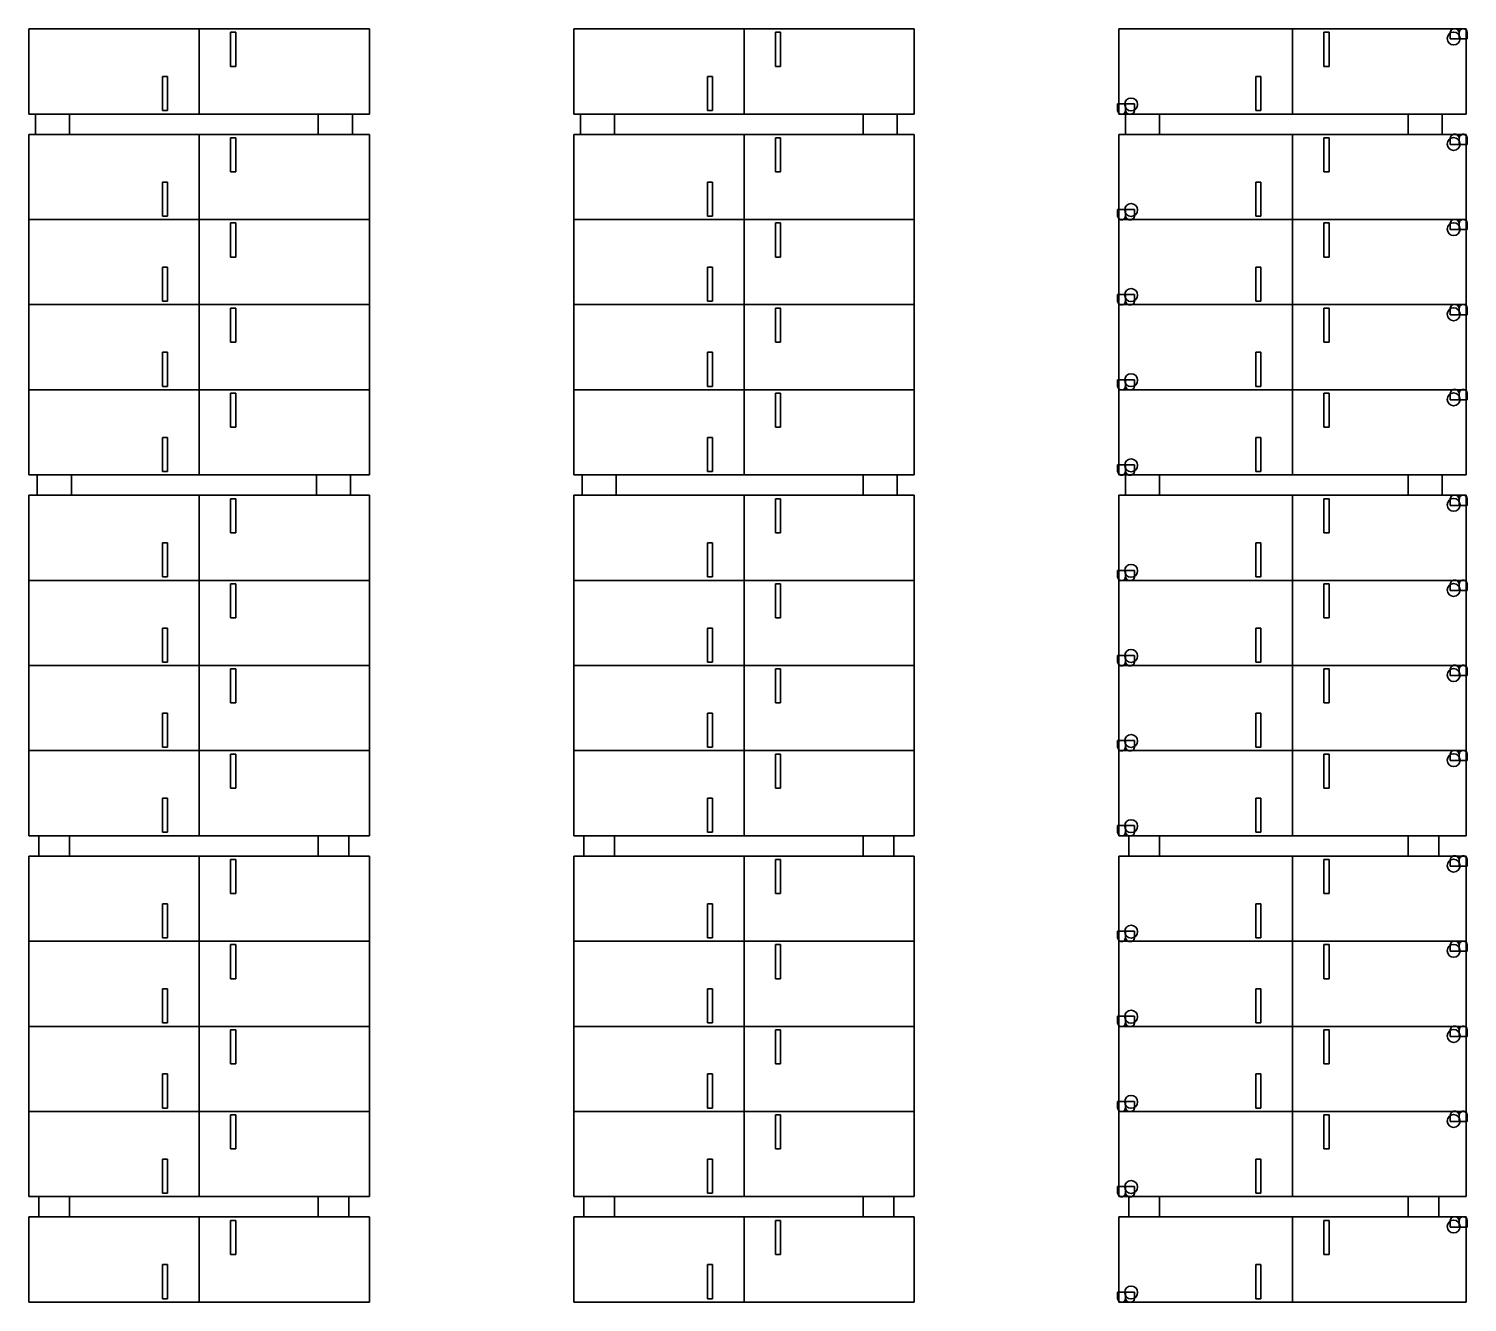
# Model space of a CAD drawing. Header units: millimetres. Extents: x -7575 to 416376, y 91125 to 341855.
# Drawn here: x 259360 to 301593, y 178620 to 216030 of the extents above; entities that cross this region are included whole.
import ezdxf

# ---------------------------------------------------------------- set-up
doc = ezdxf.new("R2010")
doc.units = ezdxf.units.MM
doc.header["$LTSCALE"] = 600
doc.header["$MEASUREMENT"] = 0
doc.layers.add('e-plan', color=9, linetype='CONTINUOUS')
doc.styles.add('kiahn', font='romans.shx', dxfattribs={"bigfont": 'cadhs.shx'})

msp = doc.modelspace()

# ---------------------------------------------------------------- linework, layer by layer
at = {"layer": 'e-plan'}
for p, q in [((259360.1, 213524.9), (259360.1, 216024.9)), ((259360.1, 216024.9), (264360.1, 216024.9)), ((264360.1, 216024.9), (264360.1, 213524.9)), ((264360.1, 213524.9), (264360.1, 216024.9)), ((264360.1, 216024.9), (269360.1, 216024.9)), ((265285.1, 215924.9), (265435.1, 215924.9)), ((265285.1, 214924.9), (265285.1, 215924.9)), ((265435.1, 215924.9), (265435.1, 214924.9)), ((269360.1, 216024.9), (269360.1, 213524.9)), ((275360.1, 213524.9), (275360.1, 216024.9)), ((275360.1, 216024.9), (280360.1, 216024.9)), ((280360.1, 216024.9), (280360.1, 213524.9)), ((280360.1, 213524.9), (280360.1, 216024.9)), ((280360.1, 216024.9), (285360.1, 216024.9)), ((281285.1, 215924.9), (281435.1, 215924.9)), ((281285.1, 214924.9), (281285.1, 215924.9)), ((281435.1, 215924.9), (281435.1, 214924.9)), ((285360.1, 216024.9), (285360.1, 213524.9)), ((291360.1, 213524.9), (291360.1, 216024.9)), ((291360.1, 216024.9), (296460.1, 216024.9)), ((296460.1, 216024.9), (296460.1, 213524.9)), ((296460.1, 213524.9), (296460.1, 216024.9)), ((296460.1, 216024.9), (301560.1, 216024.9)), ((297385.1, 215924.9), (297535.1, 215924.9)), ((297385.1, 214924.9), (297385.1, 215924.9)), ((297535.1, 215924.9), (297535.1, 214924.9)), ((301560.1, 216024.9), (301560.1, 213524.9)), ((263285.1, 213624.9), (263285.1, 214624.9)), ((263285.1, 214624.9), (263435.1, 214624.9)), ((263435.1, 214624.9), (263435.1, 213624.9)), ((265435.1, 214924.9), (265285.1, 214924.9)), ((279285.1, 213624.9), (279285.1, 214624.9)), ((279285.1, 214624.9), (279435.1, 214624.9)), ((279435.1, 214624.9), (279435.1, 213624.9)), ((281435.1, 214924.9), (281285.1, 214924.9)), ((295385.1, 213624.9), (295385.1, 214624.9)), ((295385.1, 214624.9), (295535.1, 214624.9)), ((295535.1, 214624.9), (295535.1, 213624.9)), ((297535.1, 214924.9), (297385.1, 214924.9)), ((264360.1, 213524.9), (259360.1, 213524.9)), ((263435.1, 213624.9), (263285.1, 213624.9)), ((269360.1, 213524.9), (264360.1, 213524.9)), ((280360.1, 213524.9), (275360.1, 213524.9)), ((279435.1, 213624.9), (279285.1, 213624.9)), ((285360.1, 213524.9), (280360.1, 213524.9)), ((296460.1, 213524.9), (291360.1, 213524.9)), ((295535.1, 213624.9), (295385.1, 213624.9)), ((301560.1, 213524.9), (296460.1, 213524.9)), ((259360.1, 210424.9), (259360.1, 212924.9)), ((259360.1, 212924.9), (264360.1, 212924.9)), ((264360.1, 212924.9), (264360.1, 210424.9)), ((264360.1, 210424.9), (264360.1, 212924.9)), ((264360.1, 212924.9), (269360.1, 212924.9)), ((269360.1, 212924.9), (269360.1, 210424.9)), ((275360.1, 210424.9), (275360.1, 212924.9)), ((275360.1, 212924.9), (280360.1, 212924.9)), ((280360.1, 212924.9), (280360.1, 210424.9)), ((280360.1, 210424.9), (280360.1, 212924.9)), ((280360.1, 212924.9), (285360.1, 212924.9)), ((285360.1, 212924.9), (285360.1, 210424.9)), ((291360.1, 210424.9), (291360.1, 212924.9)), ((291360.1, 212924.9), (296460.1, 212924.9)), ((296460.1, 212924.9), (296460.1, 210424.9)), ((296460.1, 210424.9), (296460.1, 212924.9)), ((296460.1, 212924.9), (301560.1, 212924.9)), ((301560.1, 212924.9), (301560.1, 210424.9)), ((265285.1, 212824.9), (265435.1, 212824.9)), ((265285.1, 211824.9), (265285.1, 212824.9)), ((265435.1, 212824.9), (265435.1, 211824.9)), ((281285.1, 212824.9), (281435.1, 212824.9)), ((281285.1, 211824.9), (281285.1, 212824.9)), ((281435.1, 212824.9), (281435.1, 211824.9)), ((297385.1, 212824.9), (297535.1, 212824.9)), ((297385.1, 211824.9), (297385.1, 212824.9)), ((297535.1, 212824.9), (297535.1, 211824.9)), ((265435.1, 211824.9), (265285.1, 211824.9)), ((281435.1, 211824.9), (281285.1, 211824.9)), ((297535.1, 211824.9), (297385.1, 211824.9)), ((263285.1, 210524.9), (263285.1, 211524.9)), ((263285.1, 211524.9), (263435.1, 211524.9)), ((263435.1, 211524.9), (263435.1, 210524.9)), ((279285.1, 210524.9), (279285.1, 211524.9)), ((279285.1, 211524.9), (279435.1, 211524.9)), ((279435.1, 211524.9), (279435.1, 210524.9)), ((295385.1, 210524.9), (295385.1, 211524.9)), ((295385.1, 211524.9), (295535.1, 211524.9)), ((295535.1, 211524.9), (295535.1, 210524.9)), ((259360.1, 207924.9), (259360.1, 210424.9)), ((259360.1, 210424.9), (264360.1, 210424.9)), ((264360.1, 210424.9), (259360.1, 210424.9)), ((263435.1, 210524.9), (263285.1, 210524.9)), ((264360.1, 210424.9), (264360.1, 207924.9)), ((269360.1, 210424.9), (264360.1, 210424.9)), ((264360.1, 207924.9), (264360.1, 210424.9)), ((264360.1, 210424.9), (269360.1, 210424.9)), ((265285.1, 210324.9), (265435.1, 210324.9)), ((265285.1, 209324.9), (265285.1, 210324.9)), ((265435.1, 210324.9), (265435.1, 209324.9)), ((269360.1, 210424.9), (269360.1, 207924.9)), ((275360.1, 207924.9), (275360.1, 210424.9)), ((275360.1, 210424.9), (280360.1, 210424.9)), ((280360.1, 210424.9), (275360.1, 210424.9)), ((279435.1, 210524.9), (279285.1, 210524.9)), ((280360.1, 210424.9), (280360.1, 207924.9)), ((285360.1, 210424.9), (280360.1, 210424.9)), ((280360.1, 207924.9), (280360.1, 210424.9)), ((280360.1, 210424.9), (285360.1, 210424.9)), ((281285.1, 210324.9), (281435.1, 210324.9)), ((281285.1, 209324.9), (281285.1, 210324.9)), ((281435.1, 210324.9), (281435.1, 209324.9)), ((285360.1, 210424.9), (285360.1, 207924.9)), ((296460.1, 210424.9), (291360.1, 210424.9)), ((291360.1, 207924.9), (291360.1, 210424.9)), ((291360.1, 210424.9), (296460.1, 210424.9)), ((295535.1, 210524.9), (295385.1, 210524.9)), ((296460.1, 210424.9), (296460.1, 207924.9)), ((296460.1, 207924.9), (296460.1, 210424.9)), ((296460.1, 210424.9), (301560.1, 210424.9)), ((301560.1, 210424.9), (296460.1, 210424.9)), ((297385.1, 210324.9), (297535.1, 210324.9)), ((297385.1, 209324.9), (297385.1, 210324.9)), ((297535.1, 210324.9), (297535.1, 209324.9)), ((301560.1, 210424.9), (301560.1, 207924.9)), ((265435.1, 209324.9), (265285.1, 209324.9)), ((281435.1, 209324.9), (281285.1, 209324.9)), ((297535.1, 209324.9), (297385.1, 209324.9)), ((263285.1, 208024.9), (263285.1, 209024.9)), ((263285.1, 209024.9), (263435.1, 209024.9)), ((263435.1, 209024.9), (263435.1, 208024.9)), ((279285.1, 208024.9), (279285.1, 209024.9)), ((279285.1, 209024.9), (279435.1, 209024.9)), ((279435.1, 209024.9), (279435.1, 208024.9)), ((295385.1, 208024.9), (295385.1, 209024.9)), ((295385.1, 209024.9), (295535.1, 209024.9)), ((295535.1, 209024.9), (295535.1, 208024.9)), ((259360.1, 205424.9), (259360.1, 207924.9)), ((259360.1, 207924.9), (264360.1, 207924.9)), ((264360.1, 207924.9), (259360.1, 207924.9)), ((263435.1, 208024.9), (263285.1, 208024.9)), ((264360.1, 207924.9), (264360.1, 205424.9)), ((269360.1, 207924.9), (264360.1, 207924.9)), ((264360.1, 205424.9), (264360.1, 207924.9)), ((264360.1, 207924.9), (269360.1, 207924.9)), ((265285.1, 207824.9), (265435.1, 207824.9)), ((265285.1, 206824.9), (265285.1, 207824.9)), ((265435.1, 207824.9), (265435.1, 206824.9)), ((269360.1, 207924.9), (269360.1, 205424.9)), ((275360.1, 205424.9), (275360.1, 207924.9)), ((275360.1, 207924.9), (280360.1, 207924.9)), ((280360.1, 207924.9), (275360.1, 207924.9)), ((279435.1, 208024.9), (279285.1, 208024.9)), ((280360.1, 207924.9), (280360.1, 205424.9)), ((285360.1, 207924.9), (280360.1, 207924.9)), ((280360.1, 205424.9), (280360.1, 207924.9)), ((280360.1, 207924.9), (285360.1, 207924.9)), ((281285.1, 207824.9), (281435.1, 207824.9)), ((281285.1, 206824.9), (281285.1, 207824.9)), ((281435.1, 207824.9), (281435.1, 206824.9)), ((285360.1, 207924.9), (285360.1, 205424.9)), ((296460.1, 207924.9), (291360.1, 207924.9)), ((291360.1, 205424.9), (291360.1, 207924.9)), ((291360.1, 207924.9), (296460.1, 207924.9)), ((295535.1, 208024.9), (295385.1, 208024.9)), ((296460.1, 207924.9), (296460.1, 205424.9)), ((296460.1, 205424.9), (296460.1, 207924.9)), ((296460.1, 207924.9), (301560.1, 207924.9)), ((301560.1, 207924.9), (296460.1, 207924.9)), ((297385.1, 207824.9), (297535.1, 207824.9)), ((297385.1, 206824.9), (297385.1, 207824.9)), ((297535.1, 207824.9), (297535.1, 206824.9)), ((301560.1, 207924.9), (301560.1, 205424.9)), ((263285.1, 205524.9), (263285.1, 206524.9)), ((263285.1, 206524.9), (263435.1, 206524.9)), ((263435.1, 206524.9), (263435.1, 205524.9)), ((265435.1, 206824.9), (265285.1, 206824.9)), ((279285.1, 205524.9), (279285.1, 206524.9)), ((279285.1, 206524.9), (279435.1, 206524.9)), ((279435.1, 206524.9), (279435.1, 205524.9)), ((281435.1, 206824.9), (281285.1, 206824.9)), ((295385.1, 205524.9), (295385.1, 206524.9)), ((295385.1, 206524.9), (295535.1, 206524.9)), ((295535.1, 206524.9), (295535.1, 205524.9)), ((297535.1, 206824.9), (297385.1, 206824.9)), ((259360.1, 202924.9), (259360.1, 205424.9)), ((259360.1, 205424.9), (264360.1, 205424.9)), ((264360.1, 205424.9), (259360.1, 205424.9)), ((263435.1, 205524.9), (263285.1, 205524.9)), ((264360.1, 205424.9), (264360.1, 202924.9)), ((269360.1, 205424.9), (264360.1, 205424.9)), ((264360.1, 202924.9), (264360.1, 205424.9)), ((264360.1, 205424.9), (269360.1, 205424.9)), ((265285.1, 205324.9), (265435.1, 205324.9)), ((265285.1, 204324.9), (265285.1, 205324.9)), ((265435.1, 205324.9), (265435.1, 204324.9)), ((269360.1, 205424.9), (269360.1, 202924.9)), ((275360.1, 202924.9), (275360.1, 205424.9)), ((275360.1, 205424.9), (280360.1, 205424.9)), ((280360.1, 205424.9), (275360.1, 205424.9)), ((279435.1, 205524.9), (279285.1, 205524.9)), ((280360.1, 205424.9), (280360.1, 202924.9)), ((285360.1, 205424.9), (280360.1, 205424.9)), ((280360.1, 202924.9), (280360.1, 205424.9)), ((280360.1, 205424.9), (285360.1, 205424.9)), ((281285.1, 205324.9), (281435.1, 205324.9)), ((281285.1, 204324.9), (281285.1, 205324.9)), ((281435.1, 205324.9), (281435.1, 204324.9)), ((285360.1, 205424.9), (285360.1, 202924.9)), ((296460.1, 205424.9), (291360.1, 205424.9)), ((291360.1, 202924.9), (291360.1, 205424.9)), ((291360.1, 205424.9), (296460.1, 205424.9)), ((295535.1, 205524.9), (295385.1, 205524.9)), ((301560.1, 205424.9), (296460.1, 205424.9)), ((296460.1, 205424.9), (296460.1, 202924.9)), ((296460.1, 202924.9), (296460.1, 205424.9)), ((296460.1, 205424.9), (301560.1, 205424.9)), ((297385.1, 205324.9), (297535.1, 205324.9)), ((297385.1, 204324.9), (297385.1, 205324.9)), ((297535.1, 205324.9), (297535.1, 204324.9)), ((301560.1, 205424.9), (301560.1, 202924.9)), ((263285.1, 203024.9), (263285.1, 204024.9)), ((263285.1, 204024.9), (263435.1, 204024.9)), ((263435.1, 204024.9), (263435.1, 203024.9)), ((265435.1, 204324.9), (265285.1, 204324.9)), ((279285.1, 203024.9), (279285.1, 204024.9)), ((279285.1, 204024.9), (279435.1, 204024.9)), ((279435.1, 204024.9), (279435.1, 203024.9)), ((281435.1, 204324.9), (281285.1, 204324.9)), ((295385.1, 203024.9), (295385.1, 204024.9)), ((295385.1, 204024.9), (295535.1, 204024.9)), ((295535.1, 204024.9), (295535.1, 203024.9)), ((297535.1, 204324.9), (297385.1, 204324.9)), ((264360.1, 202924.9), (259360.1, 202924.9)), ((263435.1, 203024.9), (263285.1, 203024.9)), ((269360.1, 202924.9), (264360.1, 202924.9)), ((280360.1, 202924.9), (275360.1, 202924.9)), ((279435.1, 203024.9), (279285.1, 203024.9)), ((285360.1, 202924.9), (280360.1, 202924.9)), ((296460.1, 202924.9), (291360.1, 202924.9)), ((295535.1, 203024.9), (295385.1, 203024.9)), ((301560.1, 202924.9), (296460.1, 202924.9)), ((259360.1, 199824.9), (259360.1, 202324.9)), ((259360.1, 202324.9), (264360.1, 202324.9)), ((264360.1, 202324.9), (264360.1, 199824.9)), ((264360.1, 199824.9), (264360.1, 202324.9)), ((264360.1, 202324.9), (269360.1, 202324.9)), ((269360.1, 202324.9), (269360.1, 199824.9)), ((275360.1, 199824.9), (275360.1, 202324.9)), ((275360.1, 202324.9), (280360.1, 202324.9)), ((280360.1, 202324.9), (280360.1, 199824.9)), ((280360.1, 199824.9), (280360.1, 202324.9)), ((280360.1, 202324.9), (285360.1, 202324.9)), ((285360.1, 202324.9), (285360.1, 199824.9)), ((291360.1, 199824.9), (291360.1, 202324.9)), ((291360.1, 202324.9), (296460.1, 202324.9)), ((296460.1, 202324.9), (296460.1, 199824.9)), ((296460.1, 199824.9), (296460.1, 202324.9)), ((296460.1, 202324.9), (301560.1, 202324.9)), ((301560.1, 202324.9), (301560.1, 199824.9)), ((265285.1, 202224.9), (265435.1, 202224.9)), ((265285.1, 201224.9), (265285.1, 202224.9)), ((265435.1, 202224.9), (265435.1, 201224.9)), ((281285.1, 202224.9), (281435.1, 202224.9)), ((281285.1, 201224.9), (281285.1, 202224.9)), ((281435.1, 202224.9), (281435.1, 201224.9)), ((297385.1, 202224.9), (297535.1, 202224.9)), ((297385.1, 201224.9), (297385.1, 202224.9)), ((297535.1, 202224.9), (297535.1, 201224.9)), ((265435.1, 201224.9), (265285.1, 201224.9)), ((281435.1, 201224.9), (281285.1, 201224.9)), ((297535.1, 201224.9), (297385.1, 201224.9)), ((263285.1, 199924.9), (263285.1, 200924.9)), ((263285.1, 200924.9), (263435.1, 200924.9)), ((263435.1, 200924.9), (263435.1, 199924.9)), ((279285.1, 199924.9), (279285.1, 200924.9)), ((279285.1, 200924.9), (279435.1, 200924.9)), ((279435.1, 200924.9), (279435.1, 199924.9)), ((295385.1, 199924.9), (295385.1, 200924.9)), ((295385.1, 200924.9), (295535.1, 200924.9)), ((295535.1, 200924.9), (295535.1, 199924.9)), ((259360.1, 197324.9), (259360.1, 199824.9)), ((259360.1, 199824.9), (264360.1, 199824.9)), ((264360.1, 199824.9), (259360.1, 199824.9)), ((263435.1, 199924.9), (263285.1, 199924.9)), ((264360.1, 199824.9), (264360.1, 197324.9)), ((269360.1, 199824.9), (264360.1, 199824.9)), ((264360.1, 197324.9), (264360.1, 199824.9)), ((264360.1, 199824.9), (269360.1, 199824.9)), ((269360.1, 199824.9), (269360.1, 197324.9)), ((275360.1, 197324.9), (275360.1, 199824.9)), ((275360.1, 199824.9), (280360.1, 199824.9)), ((280360.1, 199824.9), (275360.1, 199824.9)), ((279435.1, 199924.9), (279285.1, 199924.9)), ((280360.1, 199824.9), (280360.1, 197324.9)), ((285360.1, 199824.9), (280360.1, 199824.9)), ((280360.1, 197324.9), (280360.1, 199824.9)), ((280360.1, 199824.9), (285360.1, 199824.9)), ((285360.1, 199824.9), (285360.1, 197324.9)), ((296460.1, 199824.9), (291360.1, 199824.9)), ((291360.1, 197324.9), (291360.1, 199824.9)), ((291360.1, 199824.9), (296460.1, 199824.9)), ((295535.1, 199924.9), (295385.1, 199924.9)), ((296460.1, 199824.9), (296460.1, 197324.9)), ((296460.1, 197324.9), (296460.1, 199824.9)), ((296460.1, 199824.9), (301560.1, 199824.9)), ((301560.1, 199824.9), (296460.1, 199824.9)), ((301560.1, 199824.9), (301560.1, 197324.9)), ((265285.1, 199724.9), (265435.1, 199724.9)), ((265285.1, 198724.9), (265285.1, 199724.9)), ((265435.1, 199724.9), (265435.1, 198724.9)), ((281285.1, 199724.9), (281435.1, 199724.9)), ((281285.1, 198724.9), (281285.1, 199724.9)), ((281435.1, 199724.9), (281435.1, 198724.9)), ((297385.1, 199724.9), (297535.1, 199724.9)), ((297385.1, 198724.9), (297385.1, 199724.9)), ((297535.1, 199724.9), (297535.1, 198724.9)), ((265435.1, 198724.9), (265285.1, 198724.9)), ((281435.1, 198724.9), (281285.1, 198724.9)), ((297535.1, 198724.9), (297385.1, 198724.9)), ((263285.1, 197424.9), (263285.1, 198424.9)), ((263285.1, 198424.9), (263435.1, 198424.9)), ((263435.1, 198424.9), (263435.1, 197424.9)), ((279285.1, 197424.9), (279285.1, 198424.9)), ((279285.1, 198424.9), (279435.1, 198424.9)), ((279435.1, 198424.9), (279435.1, 197424.9)), ((295385.1, 197424.9), (295385.1, 198424.9)), ((295385.1, 198424.9), (295535.1, 198424.9)), ((295535.1, 198424.9), (295535.1, 197424.9)), ((259360.1, 194824.9), (259360.1, 197324.9)), ((259360.1, 197324.9), (264360.1, 197324.9)), ((264360.1, 197324.9), (259360.1, 197324.9)), ((263435.1, 197424.9), (263285.1, 197424.9)), ((264360.1, 197324.9), (264360.1, 194824.9)), ((269360.1, 197324.9), (264360.1, 197324.9)), ((264360.1, 194824.9), (264360.1, 197324.9)), ((264360.1, 197324.9), (269360.1, 197324.9)), ((269360.1, 197324.9), (269360.1, 194824.9)), ((275360.1, 194824.9), (275360.1, 197324.9)), ((275360.1, 197324.9), (280360.1, 197324.9)), ((280360.1, 197324.9), (275360.1, 197324.9)), ((279435.1, 197424.9), (279285.1, 197424.9)), ((280360.1, 197324.9), (280360.1, 194824.9)), ((285360.1, 197324.9), (280360.1, 197324.9)), ((280360.1, 194824.9), (280360.1, 197324.9)), ((280360.1, 197324.9), (285360.1, 197324.9)), ((285360.1, 197324.9), (285360.1, 194824.9)), ((296460.1, 197324.9), (291360.1, 197324.9)), ((291360.1, 194824.9), (291360.1, 197324.9)), ((291360.1, 197324.9), (296460.1, 197324.9)), ((295535.1, 197424.9), (295385.1, 197424.9)), ((296460.1, 197324.9), (296460.1, 194824.9)), ((296460.1, 194824.9), (296460.1, 197324.9)), ((296460.1, 197324.9), (301560.1, 197324.9)), ((301560.1, 197324.9), (296460.1, 197324.9)), ((301560.1, 197324.9), (301560.1, 194824.9)), ((265285.1, 197224.9), (265435.1, 197224.9)), ((265285.1, 196224.9), (265285.1, 197224.9)), ((265435.1, 197224.9), (265435.1, 196224.9)), ((281285.1, 197224.9), (281435.1, 197224.9)), ((281285.1, 196224.9), (281285.1, 197224.9)), ((281435.1, 197224.9), (281435.1, 196224.9)), ((297385.1, 197224.9), (297535.1, 197224.9)), ((297385.1, 196224.9), (297385.1, 197224.9)), ((297535.1, 197224.9), (297535.1, 196224.9)), ((265435.1, 196224.9), (265285.1, 196224.9)), ((281435.1, 196224.9), (281285.1, 196224.9)), ((297535.1, 196224.9), (297385.1, 196224.9)), ((263285.1, 194924.9), (263285.1, 195924.9)), ((263285.1, 195924.9), (263435.1, 195924.9)), ((263435.1, 195924.9), (263435.1, 194924.9)), ((279285.1, 194924.9), (279285.1, 195924.9)), ((279285.1, 195924.9), (279435.1, 195924.9)), ((279435.1, 195924.9), (279435.1, 194924.9)), ((295385.1, 194924.9), (295385.1, 195924.9)), ((295385.1, 195924.9), (295535.1, 195924.9)), ((295535.1, 195924.9), (295535.1, 194924.9)), ((259360.1, 192324.9), (259360.1, 194824.9)), ((259360.1, 194824.9), (264360.1, 194824.9)), ((264360.1, 194824.9), (259360.1, 194824.9)), ((263435.1, 194924.9), (263285.1, 194924.9)), ((264360.1, 194824.9), (264360.1, 192324.9)), ((269360.1, 194824.9), (264360.1, 194824.9)), ((264360.1, 192324.9), (264360.1, 194824.9)), ((264360.1, 194824.9), (269360.1, 194824.9)), ((265285.1, 194724.9), (265435.1, 194724.9)), ((265285.1, 193724.9), (265285.1, 194724.9)), ((265435.1, 194724.9), (265435.1, 193724.9)), ((269360.1, 194824.9), (269360.1, 192324.9)), ((275360.1, 192324.9), (275360.1, 194824.9)), ((275360.1, 194824.9), (280360.1, 194824.9)), ((280360.1, 194824.9), (275360.1, 194824.9)), ((279435.1, 194924.9), (279285.1, 194924.9)), ((280360.1, 194824.9), (280360.1, 192324.9)), ((285360.1, 194824.9), (280360.1, 194824.9)), ((280360.1, 192324.9), (280360.1, 194824.9)), ((280360.1, 194824.9), (285360.1, 194824.9)), ((281285.1, 194724.9), (281435.1, 194724.9)), ((281285.1, 193724.9), (281285.1, 194724.9)), ((281435.1, 194724.9), (281435.1, 193724.9)), ((285360.1, 194824.9), (285360.1, 192324.9)), ((296460.1, 194824.9), (291360.1, 194824.9)), ((291360.1, 192324.9), (291360.1, 194824.9)), ((291360.1, 194824.9), (296460.1, 194824.9)), ((295535.1, 194924.9), (295385.1, 194924.9)), ((301560.1, 194824.9), (296460.1, 194824.9)), ((296460.1, 194824.9), (296460.1, 192324.9)), ((296460.1, 192324.9), (296460.1, 194824.9)), ((296460.1, 194824.9), (301560.1, 194824.9)), ((297385.1, 194724.9), (297535.1, 194724.9)), ((297385.1, 193724.9), (297385.1, 194724.9)), ((297535.1, 194724.9), (297535.1, 193724.9)), ((301560.1, 194824.9), (301560.1, 192324.9)), ((265435.1, 193724.9), (265285.1, 193724.9)), ((281435.1, 193724.9), (281285.1, 193724.9)), ((297535.1, 193724.9), (297385.1, 193724.9)), ((263285.1, 192424.9), (263285.1, 193424.9)), ((263285.1, 193424.9), (263435.1, 193424.9)), ((263435.1, 193424.9), (263435.1, 192424.9)), ((279285.1, 192424.9), (279285.1, 193424.9)), ((279285.1, 193424.9), (279435.1, 193424.9)), ((279435.1, 193424.9), (279435.1, 192424.9)), ((295385.1, 192424.9), (295385.1, 193424.9)), ((295385.1, 193424.9), (295535.1, 193424.9)), ((295535.1, 193424.9), (295535.1, 192424.9)), ((264360.1, 192324.9), (259360.1, 192324.9)), ((263435.1, 192424.9), (263285.1, 192424.9)), ((269360.1, 192324.9), (264360.1, 192324.9)), ((280360.1, 192324.9), (275360.1, 192324.9)), ((279435.1, 192424.9), (279285.1, 192424.9)), ((285360.1, 192324.9), (280360.1, 192324.9)), ((296460.1, 192324.9), (291360.1, 192324.9)), ((295535.1, 192424.9), (295385.1, 192424.9)), ((301560.1, 192324.9), (296460.1, 192324.9)), ((259360.1, 189224.9), (259360.1, 191724.9)), ((259360.1, 191724.9), (264360.1, 191724.9)), ((264360.1, 191724.9), (264360.1, 189224.9)), ((264360.1, 189224.9), (264360.1, 191724.9)), ((264360.1, 191724.9), (269360.1, 191724.9)), ((265285.1, 191624.9), (265435.1, 191624.9)), ((265285.1, 190624.9), (265285.1, 191624.9)), ((265435.1, 191624.9), (265435.1, 190624.9)), ((269360.1, 191724.9), (269360.1, 189224.9)), ((275360.1, 189224.9), (275360.1, 191724.9)), ((275360.1, 191724.9), (280360.1, 191724.9)), ((280360.1, 191724.9), (280360.1, 189224.9)), ((280360.1, 189224.9), (280360.1, 191724.9)), ((280360.1, 191724.9), (285360.1, 191724.9)), ((281285.1, 191624.9), (281435.1, 191624.9)), ((281285.1, 190624.9), (281285.1, 191624.9)), ((281435.1, 191624.9), (281435.1, 190624.9)), ((285360.1, 191724.9), (285360.1, 189224.9)), ((291360.1, 189224.9), (291360.1, 191724.9)), ((291360.1, 191724.9), (296460.1, 191724.9)), ((296460.1, 191724.9), (296460.1, 189224.9)), ((296460.1, 189224.9), (296460.1, 191724.9)), ((296460.1, 191724.9), (301560.1, 191724.9)), ((297385.1, 191624.9), (297535.1, 191624.9)), ((297385.1, 190624.9), (297385.1, 191624.9)), ((297535.1, 191624.9), (297535.1, 190624.9)), ((301560.1, 191724.9), (301560.1, 189224.9)), ((265435.1, 190624.9), (265285.1, 190624.9)), ((281435.1, 190624.9), (281285.1, 190624.9)), ((297535.1, 190624.9), (297385.1, 190624.9)), ((263285.1, 189324.9), (263285.1, 190324.9)), ((263285.1, 190324.9), (263435.1, 190324.9)), ((263435.1, 190324.9), (263435.1, 189324.9)), ((279285.1, 189324.9), (279285.1, 190324.9)), ((279285.1, 190324.9), (279435.1, 190324.9)), ((279435.1, 190324.9), (279435.1, 189324.9)), ((295385.1, 189324.9), (295385.1, 190324.9)), ((295385.1, 190324.9), (295535.1, 190324.9)), ((295535.1, 190324.9), (295535.1, 189324.9)), ((259360.1, 186724.9), (259360.1, 189224.9)), ((259360.1, 189224.9), (264360.1, 189224.9)), ((264360.1, 189224.9), (259360.1, 189224.9)), ((263435.1, 189324.9), (263285.1, 189324.9)), ((264360.1, 189224.9), (264360.1, 186724.9)), ((269360.1, 189224.9), (264360.1, 189224.9)), ((264360.1, 186724.9), (264360.1, 189224.9)), ((264360.1, 189224.9), (269360.1, 189224.9)), ((269360.1, 189224.9), (269360.1, 186724.9)), ((275360.1, 186724.9), (275360.1, 189224.9)), ((275360.1, 189224.9), (280360.1, 189224.9)), ((280360.1, 189224.9), (275360.1, 189224.9)), ((279435.1, 189324.9), (279285.1, 189324.9)), ((280360.1, 189224.9), (280360.1, 186724.9)), ((285360.1, 189224.9), (280360.1, 189224.9)), ((280360.1, 186724.9), (280360.1, 189224.9)), ((280360.1, 189224.9), (285360.1, 189224.9)), ((285360.1, 189224.9), (285360.1, 186724.9)), ((296460.1, 189224.9), (291360.1, 189224.9)), ((291360.1, 186724.9), (291360.1, 189224.9)), ((291360.1, 189224.9), (296460.1, 189224.9)), ((295535.1, 189324.9), (295385.1, 189324.9)), ((296460.1, 189224.9), (296460.1, 186724.9)), ((296460.1, 186724.9), (296460.1, 189224.9)), ((296460.1, 189224.9), (301560.1, 189224.9)), ((301560.1, 189224.9), (296460.1, 189224.9)), ((301560.1, 189224.9), (301560.1, 186724.9)), ((265285.1, 189124.9), (265435.1, 189124.9)), ((265285.1, 188124.9), (265285.1, 189124.9)), ((265435.1, 189124.9), (265435.1, 188124.9)), ((281285.1, 189124.9), (281435.1, 189124.9)), ((281285.1, 188124.9), (281285.1, 189124.9)), ((281435.1, 189124.9), (281435.1, 188124.9)), ((297385.1, 189124.9), (297535.1, 189124.9)), ((297385.1, 188124.9), (297385.1, 189124.9)), ((297535.1, 189124.9), (297535.1, 188124.9)), ((265435.1, 188124.9), (265285.1, 188124.9)), ((281435.1, 188124.9), (281285.1, 188124.9)), ((297535.1, 188124.9), (297385.1, 188124.9)), ((263285.1, 186824.9), (263285.1, 187824.9)), ((263285.1, 187824.9), (263435.1, 187824.9)), ((263435.1, 187824.9), (263435.1, 186824.9)), ((279285.1, 186824.9), (279285.1, 187824.9)), ((279285.1, 187824.9), (279435.1, 187824.9)), ((279435.1, 187824.9), (279435.1, 186824.9)), ((295385.1, 186824.9), (295385.1, 187824.9)), ((295385.1, 187824.9), (295535.1, 187824.9)), ((295535.1, 187824.9), (295535.1, 186824.9)), ((259360.1, 184224.9), (259360.1, 186724.9)), ((259360.1, 186724.9), (264360.1, 186724.9)), ((264360.1, 186724.9), (259360.1, 186724.9)), ((263435.1, 186824.9), (263285.1, 186824.9)), ((264360.1, 186724.9), (264360.1, 184224.9)), ((269360.1, 186724.9), (264360.1, 186724.9)), ((264360.1, 184224.9), (264360.1, 186724.9)), ((264360.1, 186724.9), (269360.1, 186724.9)), ((269360.1, 186724.9), (269360.1, 184224.9)), ((275360.1, 184224.9), (275360.1, 186724.9)), ((275360.1, 186724.9), (280360.1, 186724.9)), ((280360.1, 186724.9), (275360.1, 186724.9)), ((279435.1, 186824.9), (279285.1, 186824.9)), ((280360.1, 186724.9), (280360.1, 184224.9)), ((285360.1, 186724.9), (280360.1, 186724.9)), ((280360.1, 184224.9), (280360.1, 186724.9)), ((280360.1, 186724.9), (285360.1, 186724.9)), ((285360.1, 186724.9), (285360.1, 184224.9)), ((296460.1, 186724.9), (291360.1, 186724.9)), ((291360.1, 184224.9), (291360.1, 186724.9)), ((291360.1, 186724.9), (296460.1, 186724.9)), ((295535.1, 186824.9), (295385.1, 186824.9)), ((296460.1, 186724.9), (296460.1, 184224.9)), ((296460.1, 184224.9), (296460.1, 186724.9)), ((296460.1, 186724.9), (301560.1, 186724.9)), ((301560.1, 186724.9), (296460.1, 186724.9)), ((301560.1, 186724.9), (301560.1, 184224.9)), ((265285.1, 186624.9), (265435.1, 186624.9)), ((265285.1, 185624.9), (265285.1, 186624.9)), ((265435.1, 186624.9), (265435.1, 185624.9)), ((281285.1, 186624.9), (281435.1, 186624.9)), ((281285.1, 185624.9), (281285.1, 186624.9)), ((281435.1, 186624.9), (281435.1, 185624.9)), ((297385.1, 186624.9), (297535.1, 186624.9)), ((297385.1, 185624.9), (297385.1, 186624.9)), ((297535.1, 186624.9), (297535.1, 185624.9)), ((265435.1, 185624.9), (265285.1, 185624.9)), ((281435.1, 185624.9), (281285.1, 185624.9)), ((297535.1, 185624.9), (297385.1, 185624.9)), ((263285.1, 184324.9), (263285.1, 185324.9)), ((263285.1, 185324.9), (263435.1, 185324.9)), ((263435.1, 185324.9), (263435.1, 184324.9)), ((279285.1, 184324.9), (279285.1, 185324.9)), ((279285.1, 185324.9), (279435.1, 185324.9)), ((279435.1, 185324.9), (279435.1, 184324.9)), ((295385.1, 184324.9), (295385.1, 185324.9)), ((295385.1, 185324.9), (295535.1, 185324.9)), ((295535.1, 185324.9), (295535.1, 184324.9)), ((259360.1, 181724.9), (259360.1, 184224.9)), ((259360.1, 184224.9), (264360.1, 184224.9)), ((264360.1, 184224.9), (259360.1, 184224.9)), ((263435.1, 184324.9), (263285.1, 184324.9)), ((264360.1, 184224.9), (264360.1, 181724.9)), ((269360.1, 184224.9), (264360.1, 184224.9)), ((264360.1, 181724.9), (264360.1, 184224.9)), ((264360.1, 184224.9), (269360.1, 184224.9)), ((269360.1, 184224.9), (269360.1, 181724.9)), ((275360.1, 181724.9), (275360.1, 184224.9)), ((275360.1, 184224.9), (280360.1, 184224.9)), ((280360.1, 184224.9), (275360.1, 184224.9)), ((279435.1, 184324.9), (279285.1, 184324.9)), ((280360.1, 184224.9), (280360.1, 181724.9)), ((285360.1, 184224.9), (280360.1, 184224.9)), ((280360.1, 181724.9), (280360.1, 184224.9)), ((280360.1, 184224.9), (285360.1, 184224.9)), ((285360.1, 184224.9), (285360.1, 181724.9)), ((296460.1, 184224.9), (291360.1, 184224.9)), ((291360.1, 181724.9), (291360.1, 184224.9)), ((291360.1, 184224.9), (296460.1, 184224.9)), ((295535.1, 184324.9), (295385.1, 184324.9)), ((301560.1, 184224.9), (296460.1, 184224.9)), ((296460.1, 184224.9), (296460.1, 181724.9)), ((296460.1, 181724.9), (296460.1, 184224.9)), ((296460.1, 184224.9), (301560.1, 184224.9)), ((301560.1, 184224.9), (301560.1, 181724.9)), ((265285.1, 184124.9), (265435.1, 184124.9)), ((265285.1, 183124.9), (265285.1, 184124.9)), ((265435.1, 184124.9), (265435.1, 183124.9)), ((281285.1, 184124.9), (281435.1, 184124.9)), ((281285.1, 183124.9), (281285.1, 184124.9)), ((281435.1, 184124.9), (281435.1, 183124.9)), ((297385.1, 184124.9), (297535.1, 184124.9)), ((297385.1, 183124.9), (297385.1, 184124.9)), ((297535.1, 184124.9), (297535.1, 183124.9)), ((265435.1, 183124.9), (265285.1, 183124.9)), ((281435.1, 183124.9), (281285.1, 183124.9)), ((297535.1, 183124.9), (297385.1, 183124.9)), ((263285.1, 181824.9), (263285.1, 182824.9)), ((263285.1, 182824.9), (263435.1, 182824.9)), ((263435.1, 182824.9), (263435.1, 181824.9)), ((279285.1, 181824.9), (279285.1, 182824.9)), ((279285.1, 182824.9), (279435.1, 182824.9)), ((279435.1, 182824.9), (279435.1, 181824.9)), ((295385.1, 181824.9), (295385.1, 182824.9)), ((295385.1, 182824.9), (295535.1, 182824.9)), ((295535.1, 182824.9), (295535.1, 181824.9)), ((264360.1, 181724.9), (259360.1, 181724.9)), ((263435.1, 181824.9), (263285.1, 181824.9)), ((269360.1, 181724.9), (264360.1, 181724.9)), ((280360.1, 181724.9), (275360.1, 181724.9)), ((279435.1, 181824.9), (279285.1, 181824.9)), ((285360.1, 181724.9), (280360.1, 181724.9)), ((296460.1, 181724.9), (291360.1, 181724.9)), ((295535.1, 181824.9), (295385.1, 181824.9)), ((301560.1, 181724.9), (296460.1, 181724.9)), ((259360.1, 178624.9), (259360.1, 181124.9)), ((259360.1, 181124.9), (264360.1, 181124.9)), ((264360.1, 181124.9), (264360.1, 178624.9)), ((264360.1, 178624.9), (264360.1, 181124.9)), ((264360.1, 181124.9), (269360.1, 181124.9)), ((265285.1, 181024.9), (265435.1, 181024.9)), ((265285.1, 180024.9), (265285.1, 181024.9)), ((265435.1, 181024.9), (265435.1, 180024.9)), ((269360.1, 181124.9), (269360.1, 178624.9)), ((275360.1, 178624.9), (275360.1, 181124.9)), ((275360.1, 181124.9), (280360.1, 181124.9)), ((280360.1, 181124.9), (280360.1, 178624.9)), ((280360.1, 178624.9), (280360.1, 181124.9)), ((280360.1, 181124.9), (285360.1, 181124.9)), ((281285.1, 181024.9), (281435.1, 181024.9)), ((281285.1, 180024.9), (281285.1, 181024.9)), ((281435.1, 181024.9), (281435.1, 180024.9)), ((285360.1, 181124.9), (285360.1, 178624.9)), ((291360.1, 178624.9), (291360.1, 181124.9)), ((291360.1, 181124.9), (296460.1, 181124.9)), ((296460.1, 181124.9), (296460.1, 178624.9)), ((296460.1, 178624.9), (296460.1, 181124.9)), ((296460.1, 181124.9), (301560.1, 181124.9)), ((297385.1, 181024.9), (297535.1, 181024.9)), ((297385.1, 180024.9), (297385.1, 181024.9)), ((297535.1, 181024.9), (297535.1, 180024.9)), ((301560.1, 181124.9), (301560.1, 178624.9)), ((265435.1, 180024.9), (265285.1, 180024.9)), ((281435.1, 180024.9), (281285.1, 180024.9)), ((297535.1, 180024.9), (297385.1, 180024.9)), ((263285.1, 178724.9), (263285.1, 179724.9)), ((263285.1, 179724.9), (263435.1, 179724.9)), ((263435.1, 179724.9), (263435.1, 178724.9)), ((279285.1, 178724.9), (279285.1, 179724.9)), ((279285.1, 179724.9), (279435.1, 179724.9)), ((279435.1, 179724.9), (279435.1, 178724.9)), ((295385.1, 178724.9), (295385.1, 179724.9)), ((295385.1, 179724.9), (295535.1, 179724.9)), ((295535.1, 179724.9), (295535.1, 178724.9)), ((263435.1, 178724.9), (263285.1, 178724.9)), ((279435.1, 178724.9), (279285.1, 178724.9)), ((295535.1, 178724.9), (295385.1, 178724.9)), ((264360.1, 178624.9), (259360.1, 178624.9)), ((269360.1, 178624.9), (264360.1, 178624.9)), ((280360.1, 178624.9), (275360.1, 178624.9)), ((285360.1, 178624.9), (280360.1, 178624.9)), ((296460.1, 178624.9), (291360.1, 178624.9)), ((301560.1, 178624.9), (296460.1, 178624.9))]:
    msp.add_line(p, q, dxfattribs=at)
at = {"layer": 'e-plan', "ltscale": 0.5}
for p, q in [((260560, 213524.9), (259560, 213524.9)), ((259560, 213524.9), (259560, 212924.9)), ((260560, 212924.9), (260560, 213524.9)), ((268860, 213524.9), (267860, 213524.9)), ((267860, 213524.9), (267860, 212924.9)), ((268860, 212924.9), (268860, 213524.9)), ((276560, 213524.9), (275560, 213524.9)), ((275560, 213524.9), (275560, 212924.9)), ((276560, 212924.9), (276560, 213524.9)), ((284860, 213524.9), (283860, 213524.9)), ((283860, 213524.9), (283860, 212924.9)), ((284860, 212924.9), (284860, 213524.9)), ((292560, 213524.9), (291560, 213524.9)), ((291560, 213524.9), (291560, 212924.9)), ((292560, 212924.9), (292560, 213524.9)), ((300860, 213524.9), (299860, 213524.9)), ((299860, 213524.9), (299860, 212924.9)), ((300860, 212924.9), (300860, 213524.9)), ((259560, 212924.9), (260560, 212924.9)), ((267860, 212924.9), (268860, 212924.9)), ((275560, 212924.9), (276560, 212924.9)), ((283860, 212924.9), (284860, 212924.9)), ((291560, 212924.9), (292560, 212924.9)), ((299860, 212924.9), (300860, 212924.9)), ((260610, 202924.9), (259610, 202924.9)), ((259610, 202924.9), (259610, 202324.9)), ((260610, 202324.9), (260610, 202924.9)), ((268810, 202924.9), (267810, 202924.9)), ((267810, 202924.9), (267810, 202324.9)), ((268810, 202324.9), (268810, 202924.9)), ((276610, 202924.9), (275610, 202924.9)), ((275610, 202924.9), (275610, 202324.9)), ((276610, 202324.9), (276610, 202924.9)), ((284860, 202924.9), (283860, 202924.9)), ((283860, 202924.9), (283860, 202324.9)), ((284860, 202324.9), (284860, 202924.9)), ((292560, 202924.9), (291560, 202924.9)), ((291560, 202924.9), (291560, 202324.9)), ((292560, 202324.9), (292560, 202924.9)), ((300860, 202924.9), (299860, 202924.9)), ((299860, 202924.9), (299860, 202324.9)), ((300860, 202324.9), (300860, 202924.9)), ((259610, 202324.9), (260610, 202324.9)), ((267810, 202324.9), (268810, 202324.9)), ((275610, 202324.9), (276610, 202324.9)), ((283860, 202324.9), (284860, 202324.9)), ((291560, 202324.9), (292560, 202324.9)), ((299860, 202324.9), (300860, 202324.9)), ((259660, 191724.9), (259660, 192324.9)), ((259660, 192324.9), (260560, 192324.9)), ((260560, 192324.9), (260560, 191724.9)), ((267860, 191724.9), (267860, 192324.9)), ((267860, 192324.9), (268760, 192324.9)), ((268760, 192324.9), (268760, 191724.9)), ((275660, 191724.9), (275660, 192324.9)), ((275660, 192324.9), (276560, 192324.9)), ((276560, 192324.9), (276560, 191724.9)), ((283860, 191724.9), (283860, 192324.9)), ((283860, 192324.9), (284760, 192324.9)), ((284760, 192324.9), (284760, 191724.9)), ((291660, 191724.9), (291660, 192324.9)), ((291660, 192324.9), (292560, 192324.9)), ((292560, 192324.9), (292560, 191724.9)), ((299860, 191724.9), (299860, 192324.9)), ((299860, 192324.9), (300760, 192324.9)), ((300760, 192324.9), (300760, 191724.9)), ((260560, 191724.9), (259660, 191724.9)), ((268760, 191724.9), (267860, 191724.9)), ((276560, 191724.9), (275660, 191724.9)), ((284760, 191724.9), (283860, 191724.9)), ((292560, 191724.9), (291660, 191724.9)), ((300760, 191724.9), (299860, 191724.9)), ((259660, 181124.9), (259660, 181724.9)), ((259660, 181724.9), (260560, 181724.9)), ((260560, 181724.9), (260560, 181124.9)), ((267860, 181124.9), (267860, 181724.9)), ((267860, 181724.9), (268760, 181724.9)), ((268760, 181724.9), (268760, 181124.9)), ((275660, 181124.9), (275660, 181724.9)), ((275660, 181724.9), (276560, 181724.9)), ((276560, 181724.9), (276560, 181124.9)), ((283860, 181124.9), (283860, 181724.9)), ((283860, 181724.9), (284760, 181724.9)), ((284760, 181724.9), (284760, 181124.9)), ((291660, 181124.9), (291660, 181724.9)), ((291660, 181724.9), (292560, 181724.9)), ((292560, 181724.9), (292560, 181124.9)), ((299860, 181124.9), (299860, 181724.9)), ((299860, 181724.9), (300760, 181724.9)), ((300760, 181724.9), (300760, 181124.9)), ((260560, 181124.9), (259660, 181124.9)), ((268760, 181124.9), (267860, 181124.9)), ((276560, 181124.9), (275660, 181124.9)), ((284760, 181124.9), (283860, 181124.9)), ((292560, 181124.9), (291660, 181124.9)), ((300760, 181124.9), (299860, 181124.9))]:
    msp.add_line(p, q, dxfattribs=at)
at = {"layer": 'e-plan'}
for centre in [(301194.8, 215743.3), (291725.3, 213806.4), (301194.8, 212643.3), (291725.3, 210706.4), (301194.8, 210143.3), (291725.3, 208206.4), (301194.8, 207643.3), (291725.3, 205706.4), (301194.8, 205143.3), (291725.3, 203206.4), (301194.8, 202043.3), (291725.3, 200106.4), (301194.8, 199543.3), (291725.3, 197606.4), (301194.8, 197043.3), (291725.3, 195106.4), (301194.8, 194543.3), (291725.3, 192606.4), (301194.9, 191443.3), (291725.4, 189506.4), (301194.9, 188943.3), (291725.4, 187006.4), (301194.9, 186443.3), (291725.4, 184506.4), (301194.9, 183943.3), (291725.4, 182006.4), (301194.9, 180843.3), (291725.4, 178906.4)]:
    msp.add_circle(centre, 189.2, dxfattribs=at)

# ---------------------------------------------------------------- texts
at = {"layer": 'e-plan', "style": 'kiahn', "text_generation_flag": 4}
for rotation, p in [(90, (301093.4, 215644.2)), (270, (291826.7, 213905.6)), (90, (301093.4, 212544.2)), (270, (291826.7, 210805.6)), (90, (301093.4, 210044.2)), (270, (291826.7, 208305.6)), (90, (301093.4, 207544.2)), (270, (291826.7, 205805.6)), (90, (301093.4, 205044.2)), (270, (291826.7, 203305.6)), (90, (301093.4, 201944.2)), (270, (291826.7, 200205.6)), (90, (301093.4, 199444.2)), (270, (291826.7, 197705.6)), (90, (301093.4, 196944.2)), (270, (291826.7, 195205.6)), (90, (301093.4, 194444.2)), (270, (291826.7, 192705.6)), (90, (301093.5, 191344.2)), (270, (291826.8, 189605.6)), (90, (301093.5, 188844.2)), (270, (291826.8, 187105.6)), (90, (301093.5, 186344.2)), (270, (291826.8, 184605.6)), (90, (301093.5, 183844.2)), (270, (291826.8, 182105.6)), (90, (301093.5, 180744.2)), (270, (291826.8, 179005.6))]:
    msp.add_text('B', height=500, rotation=rotation, dxfattribs=at).set_placement(p)

doc.saveas('drawing.dxf')
